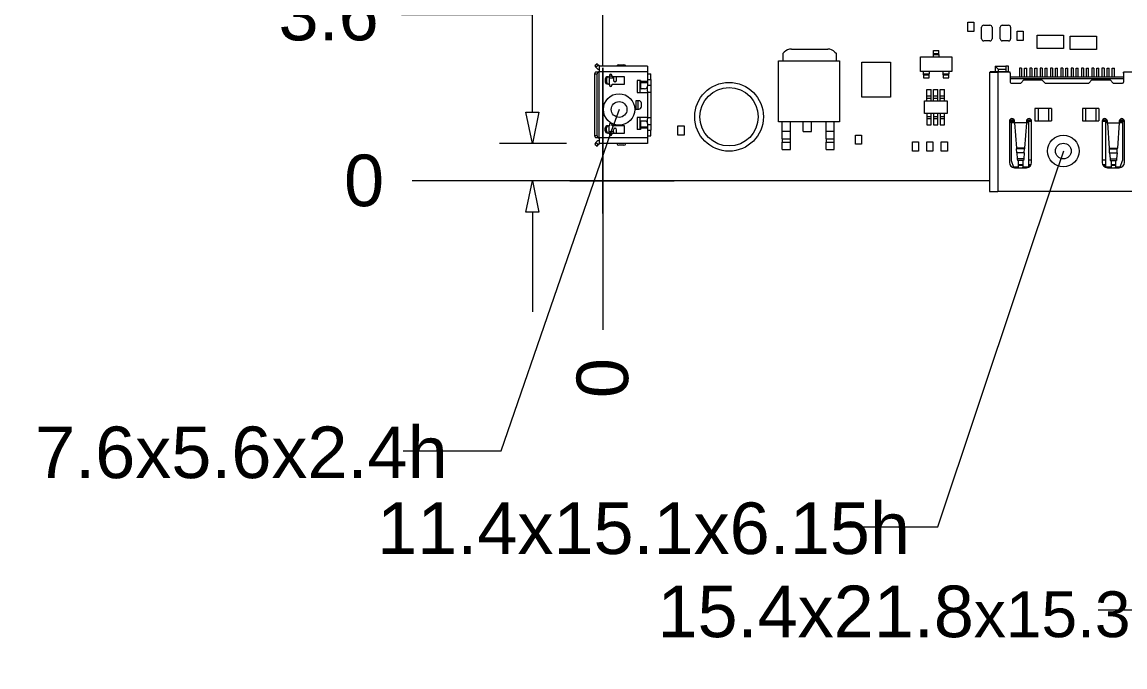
# Model space of a CAD drawing. Header units: millimetres. Extents: x 0 to 360, y 0 to 241.
# Drawn here: x 53.9 to 107.4, y 70 to 101.2 of the extents above; entities that cross this region are included whole.
import ezdxf

# ---------------------------------------------------------------- set-up
doc = ezdxf.new("R2010")
doc.units = ezdxf.units.MM
for name, color, linetype, lineweight in [('CONTINUOUS', 7, 'Continuous', 0), ('DIMENSIONS', 7, 'Continuous', 0), ('TANGENT EDGES', 7, 'Continuous', 0), ('VISIBLE', 7, 'Continuous', 0)]:
    doc.layers.add(name, color=color, linetype=linetype, lineweight=lineweight)
doc.dimstyles.new('ISO-25', dxfattribs={"dimtxt": 2.5, "dimasz": 2.5, "dimexe": 1.25, "dimexo": 0.625, "dimtad": 1, "dimtxsty": 'Standard', "dimcen": 2.5, "dimadec": 0, "dimazin": 0, "dimtfac": 1, "dimtmove": 0, "dimatfit": 3, "dimfxl": 1, "dimarcsym": 0})

# ---------------------------------------------------------------- blocks, each defined once
blk = doc.blocks.new('D1')
at = {"layer": 'DIMENSIONS'}
for p, q in [((79.179, 93.544), (72.829, 93.544)), ((85.529, 93.544), (79.179, 93.544)), ((80.47, 93.544), (85.529, 93.544))]:
    blk.add_line(p, q, dxfattribs=at)
at = {"layer": 'DIMENSIONS', "insert": (70.007, 93.544), "char_height": 2.49955, "attachment_point": 5}
for s in ['{\\fArial|b0|i0|c0|p0; 0}{\\fMicrosoft Sans Serif|b0|i0|c0|p0;\\H0.9444444x;}', '{\\fArial|b0|i0|c0|p0;}', '{\\fArial|b0|i0|c0|p0;}']:
    blk.add_mtext(s, dxfattribs=at)
blk = doc.blocks.new('D2')
at = {"layer": 'DIMENSIONS'}
for p, q in [((73.697, 121.544), (67.347, 121.544)), ((80.047, 121.544), (73.697, 121.544)), ((80.47, 121.544), (80.047, 121.544))]:
    blk.add_line(p, q, dxfattribs=at)
at = {"layer": 'DIMENSIONS', "insert": (62.937, 121.544), "char_height": 2.49955, "attachment_point": 5}
for s in ['{\\fArial|b0|i0|c0|p0;56.0}{\\fMicrosoft Sans Serif|b0|i0|c0|p0;\\H0.9444444x;}', '{\\fArial|b0|i0|c0|p0;}', '{\\fArial|b0|i0|c0|p0;}']:
    blk.add_mtext(s, dxfattribs=at)
blk = doc.blocks.new('D3')
at = {"layer": 'DIMENSIONS'}
for p, q in [((82.058, 91.957), (82.058, 99.019)), ((82.058, 99.019), (82.058, 92.669)), ((82.058, 92.669), (82.058, 86.319))]:
    blk.add_line(p, q, dxfattribs=at)
at = {"layer": 'DIMENSIONS', "insert": (82.058, 83.497), "char_height": 2.49955, "attachment_point": 5, "rotation": 90}
for s in ['{\\fArial|b0|i0|c0|p0; 0}{\\fMicrosoft Sans Serif|b0|i0|c0|p0;\\H0.9444444x;}', '{\\fArial|b0|i0|c0|p0;}', '{\\fArial|b0|i0|c0|p0;}']:
    blk.add_mtext(s, dxfattribs=at)
blk = doc.blocks.new('D4')
at = {"layer": 'DIMENSIONS'}
for p, q in [((108.665, 131.713), (115.015, 131.713)), ((108.665, 123.068), (108.665, 131.713)), ((108.52, 121.544), (110.253, 121.544)), ((107.445, 120.494), (110.253, 120.494)), ((108.665, 118.97), (108.665, 114.144))]:
    blk.add_line(p, q, dxfattribs=at)
for points in [[(108.665, 121.544), (108.348, 123.068), (108.983, 123.068), (108.665, 121.544)], [(108.665, 120.494), (108.983, 118.97), (108.348, 118.97), (108.665, 120.494)]]:
    blk.add_lwpolyline(points, dxfattribs=at)
at = {"layer": 'DIMENSIONS', "insert": (118.543, 131.713), "char_height": 2.49955, "attachment_point": 5}
for s in ['{\\fArial|b0|i0|c0|p0;2.1}{\\fMicrosoft Sans Serif|b0|i0|c0|p0;\\H0.9444444x;}', '{\\fArial|b0|i0|c0|p0;}', '{\\fArial|b0|i0|c0|p0;}']:
    blk.add_mtext(s, dxfattribs=at)
blk = doc.blocks.new('D5')
at = {"layer": 'DIMENSIONS'}
for p, q in [((78.65, 101.58), (72.3, 101.58)), ((78.65, 96.868), (78.65, 101.58)), ((80.295, 95.344), (77.063, 95.344)), ((80.47, 93.544), (77.063, 93.544)), ((78.65, 92.02), (78.65, 87.194))]:
    blk.add_line(p, q, dxfattribs=at)
for points in [[(78.65, 95.344), (78.333, 96.868), (78.968, 96.868), (78.65, 95.344)], [(78.65, 93.544), (78.968, 92.02), (78.333, 92.02), (78.65, 93.544)]]:
    blk.add_lwpolyline(points, dxfattribs=at)
at = {"layer": 'DIMENSIONS', "insert": (68.772, 101.58), "char_height": 2.49955, "attachment_point": 5}
for s in ['{\\fArial|b0|i0|c0|p0;3.6}{\\fMicrosoft Sans Serif|b0|i0|c0|p0;\\H0.9444444x;}', '{\\fArial|b0|i0|c0|p0;}', '{\\fArial|b0|i0|c0|p0;}']:
    blk.add_mtext(s, dxfattribs=at)
blk = doc.blocks.new('D6')
at = {"layer": 'DIMENSIONS'}
for p, q in [((79.486, 123.068), (79.486, 127.894)), ((80.47, 121.544), (77.899, 121.544)), ((81.095, 120.794), (77.899, 120.794)), ((79.486, 119.27), (79.486, 116.612)), ((79.486, 116.612), (73.136, 116.612))]:
    blk.add_line(p, q, dxfattribs=at)
for points in [[(79.486, 121.544), (79.169, 123.068), (79.804, 123.068), (79.486, 121.544)], [(79.486, 120.794), (79.804, 119.27), (79.169, 119.27), (79.486, 120.794)]]:
    blk.add_lwpolyline(points, dxfattribs=at)
at = {"layer": 'DIMENSIONS', "insert": (69.609, 116.612), "char_height": 2.49955, "attachment_point": 5}
for s in ['{\\fArial|b0|i0|c0|p0;1.5}{\\fMicrosoft Sans Serif|b0|i0|c0|p0;\\H0.9444444x;}', '{\\fArial|b0|i0|c0|p0;}', '{\\fArial|b0|i0|c0|p0;}']:
    blk.add_mtext(s, dxfattribs=at)
blk = doc.blocks.new('D7')
at = {"layer": 'DIMENSIONS'}
for p, q in [((124.558, 91.957), (124.558, 95.561)), ((124.558, 95.561), (124.558, 89.211)), ((124.558, 89.211), (124.558, 82.861))]:
    blk.add_line(p, q, dxfattribs=at)
at = {"layer": 'DIMENSIONS', "insert": (124.558, 78.451), "char_height": 2.49955, "attachment_point": 5, "rotation": 90}
for s in ['{\\fArial|b0|i0|c0|p0;85.0}{\\fMicrosoft Sans Serif|b0|i0|c0|p0;\\H0.9444444x;}', '{\\fArial|b0|i0|c0|p0;}', '{\\fArial|b0|i0|c0|p0;}']:
    blk.add_mtext(s, dxfattribs=at)
blk = doc.blocks.new('D8')
at = {"layer": 'DIMENSIONS'}
for p, q in [((125.037, 93.084), (125.037, 86.614)), ((124.558, 91.957), (124.558, 86.614)), ((123.034, 88.202), (118.208, 88.202)), ((126.561, 88.202), (129.744, 88.202)), ((129.744, 88.202), (129.744, 88.202))]:
    blk.add_line(p, q, dxfattribs=at)
for points in [[(124.558, 88.202), (123.034, 87.884), (123.034, 88.519), (124.558, 88.202)], [(125.037, 88.202), (126.561, 88.519), (126.561, 87.884), (125.037, 88.202)]]:
    blk.add_lwpolyline(points, dxfattribs=at)
at = {"layer": 'DIMENSIONS', "insert": (133.272, 88.202), "char_height": 2.49955, "attachment_point": 5}
for s in ['{\\fArial|b0|i0|c0|p0;1.0}{\\fMicrosoft Sans Serif|b0|i0|c0|p0;\\H0.9444444x;}', '{\\fArial|b0|i0|c0|p0;}', '{\\fArial|b0|i0|c0|p0;}']:
    blk.add_mtext(s, dxfattribs=at)
blk = doc.blocks.new('D9')
at = {"layer": 'DIMENSIONS'}
for p, q in [((124.558, 103.688), (124.558, 105.108)), ((128.258, 105.307), (128.258, 101.933)), ((126.082, 103.521), (126.734, 103.521)), ((128.258, 103.521), (131.019, 103.521)), ((131.019, 103.521), (131.019, 103.521))]:
    blk.add_line(p, q, dxfattribs=at)
for points in [[(124.558, 103.521), (126.082, 103.838), (126.082, 103.203), (124.558, 103.521)], [(128.258, 103.521), (126.734, 103.203), (126.734, 103.838), (128.258, 103.521)]]:
    blk.add_lwpolyline(points, dxfattribs=at)
at = {"layer": 'DIMENSIONS', "insert": (134.547, 103.521), "char_height": 2.49955, "attachment_point": 5}
for s in ['{\\fArial|b0|i0|c0|p0;7.4}{\\fMicrosoft Sans Serif|b0|i0|c0|p0;\\H0.9444444x;}', '{\\fArial|b0|i0|c0|p0;}', '{\\fArial|b0|i0|c0|p0;}']:
    blk.add_mtext(s, dxfattribs=at)
blk = doc.blocks.new('D10')
at = {"layer": 'DIMENSIONS'}
for p, q in [((126.145, 121.544), (137.017, 121.544)), ((135.429, 120.02), (135.429, 120.019)), ((135.429, 113.668), (135.429, 113.669)), ((129.67, 112.144), (137.017, 112.144))]:
    blk.add_line(p, q, dxfattribs=at)
for points in [[(135.429, 121.544), (135.747, 120.02), (135.112, 120.02), (135.429, 121.544)], [(135.429, 112.144), (135.112, 113.668), (135.747, 113.668), (135.429, 112.144)]]:
    blk.add_lwpolyline(points, dxfattribs=at)
at = {"layer": 'DIMENSIONS', "insert": (135.429, 116.844), "char_height": 2.49955, "attachment_point": 5}
for s in ['{\\fArial|b0|i0|c0|p0;18.8}{\\fMicrosoft Sans Serif|b0|i0|c0|p0;\\H0.9444444x;}', '{\\fArial|b0|i0|c0|p0;}', '{\\fArial|b0|i0|c0|p0;}']:
    blk.add_mtext(s, dxfattribs=at)
blk = doc.blocks.new('D11')
at = {"layer": 'DIMENSIONS'}
for p, q in [((117.558, 122.182), (117.558, 127.061)), ((124.558, 123.132), (124.558, 127.061)), ((119.082, 125.474), (123.034, 125.474)), ((124.558, 125.474), (130.137, 125.474)), ((130.137, 125.474), (130.137, 125.474))]:
    blk.add_line(p, q, dxfattribs=at)
for points in [[(117.558, 125.474), (119.082, 125.791), (119.082, 125.156), (117.558, 125.474)], [(124.558, 125.474), (123.034, 125.156), (123.034, 125.791), (124.558, 125.474)]]:
    blk.add_lwpolyline(points, dxfattribs=at)
at = {"layer": 'DIMENSIONS', "insert": (134.547, 125.474), "char_height": 2.49955, "attachment_point": 5}
for s in ['{\\fArial|b0|i0|c0|p0;14.0}{\\fMicrosoft Sans Serif|b0|i0|c0|p0;\\H0.9444444x;}', '{\\fArial|b0|i0|c0|p0;}', '{\\fArial|b0|i0|c0|p0;}']:
    blk.add_mtext(s, dxfattribs=at)
blk = doc.blocks.new('D12')
at = {"layer": 'DIMENSIONS'}
for p, q in [((82.058, 123.132), (82.058, 126.348)), ((82.558, 122.257), (82.558, 126.348)), ((74.248, 124.761), (74.248, 124.761)), ((80.534, 124.761), (74.248, 124.761)), ((84.082, 124.761), (88.908, 124.761))]:
    blk.add_line(p, q, dxfattribs=at)
for points in [[(82.058, 124.761), (80.534, 124.443), (80.534, 125.078), (82.058, 124.761)], [(82.558, 124.761), (84.082, 125.078), (84.082, 124.443), (82.558, 124.761)]]:
    blk.add_lwpolyline(points, dxfattribs=at)
at = {"layer": 'DIMENSIONS', "insert": (70.72, 124.761), "char_height": 2.49955, "attachment_point": 5}
for s in ['{\\fArial|b0|i0|c0|p0;1.0}{\\fMicrosoft Sans Serif|b0|i0|c0|p0;\\H0.9444444x;}', '{\\fArial|b0|i0|c0|p0;}', '{\\fArial|b0|i0|c0|p0;}']:
    blk.add_mtext(s, dxfattribs=at)
blk = doc.blocks.new('D13')
at = {"layer": 'DIMENSIONS'}
for p, q in [((82.058, 123.132), (82.058, 132.09)), ((102.358, 122.082), (102.358, 132.09)), ((83.582, 130.502), (87.798, 130.502)), ((100.834, 130.502), (96.617, 130.502))]:
    blk.add_line(p, q, dxfattribs=at)
for points in [[(82.058, 130.502), (83.582, 130.82), (83.582, 130.185), (82.058, 130.502)], [(102.358, 130.502), (100.834, 130.185), (100.834, 130.82), (102.358, 130.502)]]:
    blk.add_lwpolyline(points, dxfattribs=at)
at = {"layer": 'DIMENSIONS', "insert": (92.208, 130.502), "char_height": 2.49955, "attachment_point": 5}
for s in ['{\\fArial|b0|i0|c0|p0;40.6}{\\fMicrosoft Sans Serif|b0|i0|c0|p0;\\H0.9444444x;}', '{\\fArial|b0|i0|c0|p0;}', '{\\fArial|b0|i0|c0|p0;}']:
    blk.add_mtext(s, dxfattribs=at)
blk = doc.blocks.new('D14')
at = {"layer": 'DIMENSIONS'}
for p, q in [((167.583, 125.244), (157.517, 125.244)), ((159.105, 123.72), (159.105, 112.311)), ((159.105, 94.552), (159.105, 105.961)), ((170.543, 93.028), (157.517, 93.028))]:
    blk.add_line(p, q, dxfattribs=at)
for points in [[(159.105, 125.244), (159.422, 123.72), (158.787, 123.72), (159.105, 125.244)], [(159.105, 93.028), (158.787, 94.552), (159.422, 94.552), (159.105, 93.028)]]:
    blk.add_lwpolyline(points, dxfattribs=at)
at = {"layer": 'DIMENSIONS', "insert": (159.105, 109.136), "char_height": 2.49955, "attachment_point": 5}
for s in ['{\\fArial|b0|i0|c0|p0;64.4}{\\fMicrosoft Sans Serif|b0|i0|c0|p0;\\H0.9444444x;}', '{\\fArial|b0|i0|c0|p0;}', '{\\fArial|b0|i0|c0|p0;}']:
    blk.add_mtext(s, dxfattribs=at)
blk = doc.blocks.new('D15')
at = {"layer": 'DIMENSIONS'}
for p, q in [((174.82, 91.957), (174.82, 83.317)), ((175.62, 91.957), (175.62, 83.317)), ((170.262, 84.905), (170.262, 84.905)), ((173.296, 84.905), (170.262, 84.905)), ((177.144, 84.905), (181.97, 84.905))]:
    blk.add_line(p, q, dxfattribs=at)
for points in [[(174.82, 84.905), (173.296, 84.587), (173.296, 85.222), (174.82, 84.905)], [(175.62, 84.905), (177.144, 85.222), (177.144, 84.587), (175.62, 84.905)]]:
    blk.add_lwpolyline(points, dxfattribs=at)
at = {"layer": 'DIMENSIONS', "insert": (166.735, 84.905), "char_height": 2.49955, "attachment_point": 5}
for s in ['{\\fArial|b0|i0|c0|p0;1.6}{\\fMicrosoft Sans Serif|b0|i0|c0|p0;\\H0.9444444x;}', '{\\fArial|b0|i0|c0|p0;}', '{\\fArial|b0|i0|c0|p0;}']:
    blk.add_mtext(s, dxfattribs=at)
blk = doc.blocks.new('D16')
at = {"layer": 'DIMENSIONS'}
for p, q in [((167, 112.432), (167, 135.335)), ((174.82, 123.132), (174.82, 135.335)), ((165.055, 133.748), (165.055, 133.748)), ((167, 133.748), (165.055, 133.748)), ((173.296, 133.748), (168.524, 133.748))]:
    blk.add_line(p, q, dxfattribs=at)
for points in [[(167, 133.748), (168.524, 134.065), (168.524, 133.43), (167, 133.748)], [(174.82, 133.748), (173.296, 133.43), (173.296, 134.065), (174.82, 133.748)]]:
    blk.add_lwpolyline(points, dxfattribs=at)
at = {"layer": 'DIMENSIONS', "insert": (160.645, 133.748), "char_height": 2.49955, "attachment_point": 5}
for s in ['{\\fArial|b0|i0|c0|p0;15.6}{\\fMicrosoft Sans Serif|b0|i0|c0|p0;\\H0.9444444x;}', '{\\fArial|b0|i0|c0|p0;}', '{\\fArial|b0|i0|c0|p0;}']:
    blk.add_mtext(s, dxfattribs=at)
blk = doc.blocks.new('D17')
at = {"layer": 'DIMENSIONS'}
for p, q in [((174.82, 123.132), (174.82, 135.335)), ((177.045, 113.732), (177.045, 135.335)), ((173.296, 133.748), (168.47, 133.748)), ((178.569, 133.748), (181.208, 133.748)), ((181.208, 133.748), (181.208, 133.748))]:
    blk.add_line(p, q, dxfattribs=at)
for points in [[(174.82, 133.748), (173.296, 133.43), (173.296, 134.065), (174.82, 133.748)], [(177.045, 133.748), (178.569, 134.065), (178.569, 133.43), (177.045, 133.748)]]:
    blk.add_lwpolyline(points, dxfattribs=at)
at = {"layer": 'DIMENSIONS', "insert": (184.736, 133.748), "char_height": 2.49955, "attachment_point": 5}
for s in ['{\\fArial|b0|i0|c0|p0;4.5}{\\fMicrosoft Sans Serif|b0|i0|c0|p0;\\H0.9444444x;}', '{\\fArial|b0|i0|c0|p0;}', '{\\fArial|b0|i0|c0|p0;}']:
    blk.add_mtext(s, dxfattribs=at)

msp = doc.modelspace()

# ---------------------------------------------------------------- linework, layer by layer
at = {"layer": 'CONTINUOUS'}
for p, q in [((82.852, 96.998), (82.603, 96.278)), ((77.14, 80.462), (82.603, 96.278)), ((104.385, 94.984), (104.143, 94.262)), ((98.307, 76.782), (104.143, 94.262)), ((72.378, 80.462), (77.14, 80.462)), ((93.544, 76.782), (98.307, 76.782)), ((106.069, 72.754), (110.832, 72.754))]:
    msp.add_line(p, q, dxfattribs=at)
for centre, radius in [((82.852, 96.998), 0.762), ((82.852, 96.998), 0.381), ((104.385, 94.984), 0.762), ((104.385, 94.984), 0.381)]:
    msp.add_circle(centre, radius, dxfattribs=at)
at = {"layer": 'TANGENT EDGES'}
for p, q in [((98.084, 99.705), (98.355, 99.705)), ((81.847, 99.137), (81.732, 99.042)), ((81.668, 98.719), (81.785, 98.719)), ((84.233, 98.819), (81.883, 98.819)), ((82.181, 98.482), (82.248, 98.482)), ((82.578, 98.517), (82.378, 98.517)), ((82.508, 98.606), (82.383, 98.606)), ((84.233, 98.444), (84.383, 98.444)), ((97.609, 98.682), (97.88, 98.682)), ((98.559, 98.682), (98.83, 98.682)), ((101.208, 98.803), (101.208, 93.028)), ((82.248, 98.332), (82.181, 98.332)), ((84.233, 98.348), (83.883, 98.348)), ((84.233, 98.29), (83.883, 98.29)), ((83.658, 97.424), (83.658, 97.014)), ((84.233, 97.824), (84.233, 96.614)), ((81.785, 95.719), (81.668, 95.719)), ((82.181, 96.107), (82.248, 96.107)), ((82.248, 95.957), (82.181, 95.957)), ((82.578, 95.921), (82.378, 95.921)), ((82.508, 95.833), (82.383, 95.833)), ((84.233, 96.148), (83.883, 96.148)), ((84.233, 96.091), (83.883, 96.091)), ((84.233, 95.994), (84.383, 95.994)), ((81.732, 95.397), (81.847, 95.301)), ((84.233, 95.619), (81.883, 95.619)), ((90.759, 95.568), (91.159, 95.568)), ((90.759, 95.409), (91.159, 95.409)), ((92.884, 95.568), (93.284, 95.568)), ((92.884, 95.409), (93.284, 95.409)), ((102.503, 95.126), (102.112, 95.126)), ((102.5, 95.087), (102.115, 95.087)), ((102.486, 94.902), (102.129, 94.902)), ((106.612, 95.126), (107.003, 95.126)), ((106.615, 95.087), (107, 95.087)), ((106.629, 94.902), (106.986, 94.902)), ((102.195, 94.203), (101.972, 94.203)), ((102.195, 94.331), (102.42, 94.331)), ((102.695, 94.203), (102.42, 94.203)), ((102.695, 94.331), (102.826, 94.331)), ((106.29, 94.331), (106.42, 94.331)), ((106.695, 94.203), (106.42, 94.203)), ((106.695, 94.331), (106.92, 94.331)), ((107.144, 94.203), (106.92, 94.203))]:
    msp.add_line(p, q, dxfattribs=at)
at = {"layer": 'VISIBLE'}
for p, q in [((82.058, 99.094), (82.058, 121.544)), ((99.753, 100.773), (99.753, 101.223)), ((99.753, 101.223), (100.053, 101.223)), ((100.053, 101.223), (100.053, 100.773)), ((100.525, 101.078), (100.828, 101.078)), ((101.424, 101.078), (101.731, 101.078)), ((100.053, 100.773), (99.753, 100.773)), ((100.425, 100.422), (100.425, 100.978)), ((100.928, 100.978), (100.928, 100.422)), ((101.324, 100.422), (101.324, 100.978)), ((101.831, 100.978), (101.831, 100.422)), ((102.142, 100.336), (102.142, 100.795)), ((102.142, 100.795), (102.443, 100.795)), ((102.443, 100.795), (102.443, 100.336)), ((103.109, 99.95), (103.109, 100.594)), ((103.109, 100.594), (104.386, 100.594)), ((104.386, 100.594), (104.386, 99.95)), ((104.709, 99.902), (104.709, 100.546)), ((104.709, 100.546), (105.985, 100.546)), ((105.985, 100.546), (105.985, 99.902)), ((100.828, 100.322), (100.525, 100.322)), ((101.731, 100.322), (101.424, 100.322)), ((102.443, 100.336), (102.142, 100.336)), ((90.797, 99.723), (90.85, 99.776)), ((90.797, 99.351), (90.797, 99.723)), ((91.204, 99.923), (92.963, 99.923)), ((93.316, 99.776), (93.37, 99.723)), ((93.37, 99.723), (93.37, 99.351)), ((97.457, 99.543), (98.982, 99.543)), ((97.457, 98.844), (97.457, 99.543)), ((98.084, 99.705), (98.084, 99.854)), ((98.084, 99.854), (98.355, 99.854)), ((98.084, 99.654), (98.084, 99.705)), ((98.084, 99.543), (98.084, 99.654)), ((98.084, 99.654), (98.355, 99.654)), ((98.355, 99.705), (98.355, 99.854)), ((98.355, 99.654), (98.355, 99.705)), ((98.355, 99.654), (98.355, 99.543)), ((98.982, 99.543), (98.982, 98.844)), ((104.386, 99.95), (103.109, 99.95)), ((105.985, 99.902), (104.709, 99.902)), ((81.783, 99.214), (81.668, 99.118)), ((81.668, 99.118), (81.732, 99.042)), ((81.769, 98.997), (81.732, 99.042)), ((81.847, 99.137), (81.783, 99.214)), ((81.847, 99.137), (81.883, 99.094)), ((81.883, 98.944), (81.88, 98.944)), ((84.233, 99.094), (81.883, 99.094)), ((81.883, 99.094), (81.883, 98.819)), ((82.833, 99.169), (83.083, 99.169)), ((84.233, 99.094), (84.233, 98.819)), ((90.579, 96.401), (90.579, 99.351)), ((90.579, 99.351), (93.529, 99.351)), ((93.529, 99.351), (93.529, 96.401)), ((94.612, 97.593), (94.612, 99.293)), ((94.612, 99.293), (96.012, 99.293)), ((96.012, 99.293), (96.012, 97.593)), ((101.083, 99.103), (101.603, 99.103)), ((101.083, 99.103), (101.233, 98.953)), ((101.083, 99.103), (101.083, 98.828)), ((101.233, 98.953), (101.603, 98.953)), ((101.233, 98.953), (101.233, 98.828)), ((101.733, 99.103), (101.603, 99.103)), ((101.603, 99.103), (101.603, 98.953)), ((101.603, 98.953), (101.603, 98.828)), ((101.733, 98.828), (101.733, 99.103)), ((102.358, 99.004), (102.258, 99.004)), ((102.258, 99.004), (102.258, 98.578)), ((102.358, 99.004), (102.358, 98.578)), ((102.508, 98.578), (102.508, 99.003)), ((102.508, 99.003), (102.608, 99.003)), ((102.608, 98.578), (102.608, 99.003)), ((102.858, 99.004), (102.758, 99.004)), ((102.758, 99.004), (102.758, 98.578)), ((102.858, 99.004), (102.858, 98.578)), ((103.008, 98.578), (103.008, 99.003)), ((103.008, 99.003), (103.108, 99.003)), ((103.108, 98.578), (103.108, 99.003)), ((103.358, 99.004), (103.258, 99.004)), ((103.258, 99.004), (103.258, 98.578)), ((103.358, 99.004), (103.358, 98.578)), ((103.508, 98.578), (103.508, 99.003)), ((103.508, 99.003), (103.608, 99.003)), ((103.608, 98.578), (103.608, 99.003)), ((103.758, 99.004), (103.758, 98.578)), ((103.858, 99.004), (103.758, 99.004)), ((103.858, 99.004), (103.858, 98.578)), ((104.008, 99.003), (104.108, 99.003)), ((104.008, 98.578), (104.008, 99.003)), ((104.108, 98.578), (104.108, 99.003)), ((104.258, 99.004), (104.258, 98.578)), ((104.358, 99.004), (104.258, 99.004)), ((104.358, 99.004), (104.358, 98.578)), ((104.508, 98.578), (104.508, 99.003)), ((104.508, 99.003), (104.608, 99.003)), ((104.608, 98.578), (104.608, 99.003)), ((104.758, 99.004), (104.758, 98.578)), ((104.858, 99.004), (104.758, 99.004)), ((104.858, 99.004), (104.858, 98.578)), ((105.008, 99.003), (105.108, 99.003)), ((105.008, 98.578), (105.008, 99.003)), ((105.108, 98.578), (105.108, 99.003)), ((105.258, 99.004), (105.258, 98.578)), ((105.358, 99.004), (105.258, 99.004)), ((105.358, 99.004), (105.358, 98.578)), ((105.508, 99.003), (105.608, 99.003)), ((105.508, 98.578), (105.508, 99.003)), ((105.608, 98.578), (105.608, 99.003)), ((105.858, 99.004), (105.758, 99.004)), ((105.758, 99.004), (105.758, 98.578)), ((105.858, 99.004), (105.858, 98.578)), ((106.008, 98.578), (106.008, 99.003)), ((106.008, 99.003), (106.108, 99.003)), ((106.108, 98.578), (106.108, 99.003)), ((106.358, 99.004), (106.258, 99.004)), ((106.258, 99.004), (106.258, 98.578)), ((106.358, 99.004), (106.358, 98.578)), ((106.508, 98.578), (106.508, 99.003)), ((106.508, 99.003), (106.608, 99.003)), ((106.608, 98.578), (106.608, 99.003)), ((106.758, 99.004), (106.858, 99.004)), ((106.758, 98.578), (106.758, 99.004)), ((106.858, 98.578), (106.858, 99.004)), ((81.668, 95.719), (81.668, 98.719)), ((81.73, 98.819), (81.847, 98.819)), ((81.785, 95.719), (81.785, 98.719)), ((81.847, 98.819), (81.883, 98.819)), ((81.883, 95.619), (81.883, 98.819)), ((82.181, 98.482), (82.181, 98.332)), ((82.248, 98.482), (82.248, 98.332)), ((82.297, 98.582), (82.334, 98.582)), ((82.334, 98.582), (82.378, 98.582)), ((82.383, 98.582), (82.378, 98.582)), ((82.378, 98.582), (82.378, 98.232)), ((82.383, 98.644), (82.383, 98.582)), ((82.508, 98.582), (82.508, 98.644)), ((83.118, 98.582), (82.508, 98.582)), ((82.578, 98.582), (82.578, 98.517)), ((82.578, 98.517), (82.578, 98.419)), ((82.733, 98.419), (82.733, 98.582)), ((83.118, 98.232), (83.118, 98.582)), ((83.733, 98.404), (83.733, 97.824)), ((83.883, 98.404), (83.733, 98.404)), ((83.873, 97.824), (83.873, 98.404)), ((83.883, 98.404), (83.883, 98.348)), ((84.233, 98.819), (84.233, 98.348)), ((84.233, 98.719), (84.383, 98.719)), ((84.383, 98.444), (84.383, 98.719)), ((84.383, 98.444), (84.383, 98.171)), ((98.982, 98.844), (97.457, 98.844)), ((97.609, 98.732), (97.609, 98.844)), ((97.609, 98.732), (97.88, 98.732)), ((97.609, 98.682), (97.609, 98.732)), ((97.609, 98.682), (97.609, 98.533)), ((97.609, 98.533), (97.88, 98.533)), ((97.88, 98.844), (97.88, 98.732)), ((97.88, 98.682), (97.88, 98.732)), ((97.88, 98.533), (97.88, 98.682)), ((98.559, 98.732), (98.559, 98.844)), ((98.559, 98.682), (98.559, 98.732)), ((98.559, 98.732), (98.83, 98.732)), ((98.559, 98.682), (98.559, 98.533)), ((98.559, 98.533), (98.83, 98.533)), ((98.83, 98.844), (98.83, 98.732)), ((98.83, 98.682), (98.83, 98.732)), ((98.83, 98.533), (98.83, 98.682)), ((100.808, 98.803), (101.208, 98.803)), ((100.808, 98.803), (100.808, 93.028)), ((100.833, 98.828), (100.833, 98.803)), ((101.083, 98.828), (100.833, 98.828)), ((101.733, 98.828), (101.083, 98.828)), ((101.083, 98.828), (101.083, 98.803)), ((101.758, 98.803), (101.208, 98.803)), ((101.733, 98.828), (101.733, 98.803)), ((101.808, 98.803), (101.758, 98.803)), ((101.808, 98.753), (101.808, 98.803)), ((101.808, 98.753), (101.808, 98.328)), ((101.808, 98.578), (107.308, 98.578)), ((101.808, 98.498), (107.308, 98.498)), ((102.318, 98.278), (102.468, 98.428)), ((102.468, 98.428), (103.348, 98.428)), ((103.348, 98.428), (103.498, 98.278)), ((105.618, 98.278), (105.768, 98.428)), ((105.768, 98.428), (106.648, 98.428)), ((106.648, 98.428), (106.798, 98.278)), ((107.308, 98.753), (107.308, 98.803)), ((107.358, 98.803), (107.308, 98.803)), ((107.308, 98.753), (107.308, 98.328)), ((107.908, 98.803), (107.358, 98.803)), ((82.334, 98.232), (82.297, 98.232)), ((82.334, 98.232), (82.378, 98.232)), ((82.378, 98.232), (82.383, 98.232)), ((82.383, 98.232), (82.383, 98.169)), ((82.508, 98.169), (82.508, 98.232)), ((82.508, 98.232), (83.118, 98.232)), ((82.658, 98.344), (82.653, 98.344)), ((83.883, 98.348), (83.883, 98.29)), ((83.883, 98.29), (83.883, 98.043)), ((84.083, 98.002), (83.933, 98.002)), ((84.233, 98.348), (84.233, 98.29)), ((84.233, 98.29), (84.233, 98.125)), ((84.233, 98.171), (84.383, 98.171)), ((84.233, 97.889), (84.233, 98.125)), ((84.233, 97.889), (84.233, 97.824)), ((84.383, 98.171), (84.383, 97.824)), ((97.772, 97.96), (97.972, 97.96)), ((97.772, 97.655), (97.772, 97.96)), ((97.972, 97.655), (97.972, 97.96)), ((98.097, 97.655), (98.097, 97.96)), ((98.097, 97.96), (98.297, 97.96)), ((98.297, 97.655), (98.297, 97.96)), ((98.422, 97.96), (98.622, 97.96)), ((98.422, 97.655), (98.422, 97.96)), ((98.622, 97.655), (98.622, 97.96)), ((101.858, 98.278), (102.318, 98.278)), ((103.498, 98.278), (105.618, 98.278)), ((106.798, 98.278), (107.258, 98.278)), ((83.808, 97.424), (83.658, 97.424)), ((83.733, 97.824), (84.233, 97.824)), ((83.758, 97.424), (83.758, 97.014)), ((83.933, 97.139), (83.933, 97.299)), ((84.383, 97.824), (84.233, 97.824)), ((84.383, 97.824), (84.383, 96.614)), ((96.012, 97.593), (94.612, 97.593)), ((97.647, 97.409), (98.747, 97.409)), ((97.647, 96.808), (97.647, 97.409)), ((97.772, 97.655), (97.972, 97.655)), ((97.772, 97.552), (97.772, 97.655)), ((97.772, 97.409), (97.772, 97.552)), ((97.772, 97.552), (97.972, 97.552)), ((97.972, 97.552), (97.972, 97.655)), ((97.972, 97.409), (97.972, 97.552)), ((98.097, 97.552), (98.097, 97.655)), ((98.097, 97.655), (98.297, 97.655)), ((98.097, 97.552), (98.297, 97.552)), ((98.097, 97.409), (98.097, 97.552)), ((98.297, 97.552), (98.297, 97.655)), ((98.297, 97.409), (98.297, 97.552)), ((98.422, 97.655), (98.622, 97.655)), ((98.422, 97.552), (98.422, 97.655)), ((98.422, 97.409), (98.422, 97.552)), ((98.422, 97.552), (98.622, 97.552)), ((98.622, 97.552), (98.622, 97.655)), ((98.622, 97.409), (98.622, 97.552)), ((98.747, 97.409), (98.747, 96.808)), ((83.658, 97.014), (83.808, 97.014)), ((98.747, 96.808), (97.647, 96.808)), ((97.772, 96.808), (97.772, 96.665)), ((97.972, 96.665), (97.972, 96.808)), ((98.097, 96.808), (98.097, 96.665)), ((98.297, 96.665), (98.297, 96.808)), ((98.422, 96.808), (98.422, 96.665)), ((98.622, 96.665), (98.622, 96.808)), ((103.008, 97.053), (103.008, 96.453)), ((103.808, 97.053), (103.008, 97.053)), ((103.158, 97.053), (103.158, 96.453)), ((103.658, 97.053), (103.658, 96.453)), ((103.808, 97.053), (103.808, 96.453)), ((106.108, 97.053), (105.308, 97.053)), ((105.308, 97.053), (105.308, 96.453)), ((105.458, 97.053), (105.458, 96.453)), ((105.958, 97.053), (105.958, 96.453)), ((106.108, 97.053), (106.108, 96.453)), ((82.383, 96.269), (82.383, 96.207)), ((82.508, 96.207), (82.508, 96.269)), ((83.733, 96.614), (83.733, 96.034)), ((84.233, 96.614), (83.733, 96.614)), ((83.873, 96.034), (83.873, 96.614)), ((83.883, 96.396), (83.883, 96.148)), ((84.083, 96.437), (83.933, 96.437)), ((84.233, 96.614), (84.233, 96.549)), ((84.233, 96.614), (84.383, 96.614)), ((84.233, 96.314), (84.233, 96.549)), ((84.233, 96.314), (84.233, 96.148)), ((84.233, 96.268), (84.383, 96.268)), ((84.383, 96.614), (84.383, 96.268)), ((84.383, 96.268), (84.383, 95.994)), ((93.529, 96.401), (90.579, 96.401)), ((90.759, 95.942), (90.759, 96.401)), ((91.159, 95.942), (91.159, 96.401)), ((91.779, 95.937), (91.779, 96.401)), ((92.179, 95.937), (92.179, 96.401)), ((92.884, 95.942), (92.884, 96.401)), ((93.284, 95.942), (93.284, 96.401)), ((97.772, 96.665), (97.972, 96.665)), ((97.772, 96.665), (97.772, 96.561)), ((97.772, 96.561), (97.972, 96.561)), ((97.772, 96.561), (97.772, 96.256)), ((97.772, 96.256), (97.972, 96.256)), ((97.972, 96.561), (97.972, 96.665)), ((97.972, 96.256), (97.972, 96.561)), ((98.097, 96.665), (98.297, 96.665)), ((98.097, 96.665), (98.097, 96.561)), ((98.097, 96.561), (98.097, 96.256)), ((98.097, 96.561), (98.297, 96.561)), ((98.097, 96.256), (98.297, 96.256)), ((98.297, 96.561), (98.297, 96.665)), ((98.297, 96.256), (98.297, 96.561)), ((98.422, 96.665), (98.422, 96.561)), ((98.422, 96.665), (98.622, 96.665)), ((98.422, 96.561), (98.622, 96.561)), ((98.422, 96.561), (98.422, 96.256)), ((98.422, 96.256), (98.622, 96.256)), ((98.622, 96.561), (98.622, 96.665)), ((98.622, 96.256), (98.622, 96.561)), ((101.77, 96.428), (101.77, 94.428)), ((101.77, 96.428), (102.02, 96.428)), ((101.795, 96.503), (101.995, 96.503)), ((101.858, 96.353), (101.858, 96.428)), ((101.858, 96.353), (101.858, 94.528)), ((102.02, 96.353), (101.858, 96.353)), ((102.02, 96.353), (102.02, 96.428)), ((102.02, 96.353), (102.02, 96.348)), ((102.595, 96.353), (102.02, 96.353)), ((102.02, 96.348), (102.112, 95.126)), ((102.595, 96.348), (102.503, 95.126)), ((102.595, 96.428), (102.595, 96.353)), ((102.595, 96.428), (102.829, 96.428)), ((102.595, 96.353), (102.595, 96.348)), ((102.695, 96.353), (102.595, 96.353)), ((102.62, 96.503), (102.82, 96.503)), ((102.695, 96.428), (102.695, 96.383)), ((102.695, 96.383), (102.695, 94.553)), ((102.829, 96.428), (102.843, 96.449)), ((102.845, 96.428), (102.829, 96.428)), ((102.845, 94.428), (102.845, 96.428)), ((103.008, 96.453), (103.808, 96.453)), ((105.308, 96.453), (106.108, 96.453)), ((106.27, 96.428), (106.27, 94.428)), ((106.287, 96.428), (106.27, 96.428)), ((106.272, 96.449), (106.287, 96.428)), ((106.287, 96.428), (106.52, 96.428)), ((106.295, 96.503), (106.495, 96.503)), ((106.42, 96.428), (106.42, 96.383)), ((106.42, 96.383), (106.42, 94.553)), ((106.52, 96.353), (106.42, 96.353)), ((106.52, 96.353), (106.52, 96.428)), ((106.52, 96.353), (107.095, 96.353)), ((106.52, 96.353), (106.52, 96.348)), ((106.52, 96.348), (106.612, 95.126)), ((107.095, 96.348), (107.003, 95.126)), ((107.095, 96.428), (107.345, 96.428)), ((107.095, 96.428), (107.095, 96.353)), ((107.258, 96.353), (107.095, 96.353)), ((107.095, 96.353), (107.095, 96.348)), ((107.12, 96.503), (107.32, 96.503)), ((107.258, 96.428), (107.258, 96.353)), ((107.258, 96.353), (107.258, 94.528)), ((107.345, 94.428), (107.345, 96.428)), ((82.181, 95.957), (82.181, 96.107)), ((82.248, 95.957), (82.248, 96.107)), ((82.297, 96.207), (82.334, 96.207)), ((82.334, 95.857), (82.297, 95.857)), ((82.334, 96.207), (82.378, 96.207)), ((82.334, 95.857), (82.378, 95.857)), ((82.383, 96.207), (82.378, 96.207)), ((82.378, 95.857), (82.378, 96.207)), ((82.378, 95.857), (82.383, 95.857)), ((82.383, 95.857), (82.383, 95.794)), ((83.118, 96.207), (82.508, 96.207)), ((82.508, 95.857), (83.118, 95.857)), ((82.508, 95.794), (82.508, 95.857)), ((82.578, 95.921), (82.578, 96.019)), ((82.578, 95.921), (82.578, 95.857)), ((82.653, 96.094), (82.658, 96.094)), ((82.733, 95.857), (82.733, 96.019)), ((83.118, 95.857), (83.118, 96.207)), ((83.883, 96.034), (83.733, 96.034)), ((83.883, 96.148), (83.883, 96.091)), ((83.883, 96.091), (83.883, 96.034)), ((84.233, 96.148), (84.233, 96.091)), ((84.233, 96.091), (84.233, 95.619)), ((84.233, 95.719), (84.383, 95.719)), ((84.383, 95.719), (84.383, 95.994)), ((85.7, 95.761), (85.7, 96.211)), ((85.7, 96.211), (86, 96.211)), ((86, 95.761), (85.7, 95.761)), ((86, 96.211), (86, 95.761)), ((90.759, 95.942), (91.159, 95.942)), ((90.759, 95.568), (90.759, 95.942)), ((91.159, 95.568), (91.159, 95.942)), ((91.779, 95.937), (92.179, 95.937)), ((92.884, 95.568), (92.884, 95.942)), ((92.884, 95.942), (93.284, 95.942)), ((93.284, 95.568), (93.284, 95.942)), ((94.305, 95.311), (94.305, 95.761)), ((94.305, 95.761), (94.605, 95.761)), ((94.605, 95.761), (94.605, 95.311)), ((81.732, 95.397), (81.668, 95.32)), ((81.668, 95.32), (81.783, 95.224)), ((81.847, 95.619), (81.73, 95.619)), ((81.732, 95.397), (81.769, 95.442)), ((81.783, 95.224), (81.847, 95.301)), ((81.847, 95.619), (81.883, 95.619)), ((81.883, 95.344), (81.847, 95.301)), ((81.88, 95.494), (81.883, 95.494)), ((81.883, 95.619), (81.883, 95.344)), ((84.233, 95.344), (81.883, 95.344)), ((82.058, 93.544), (82.058, 95.344)), ((83.083, 95.269), (82.833, 95.269)), ((84.233, 95.619), (84.233, 95.344)), ((90.759, 95.568), (90.759, 95.409)), ((90.759, 95.054), (90.759, 95.409)), ((91.159, 95.409), (91.159, 95.568)), ((91.159, 95.054), (91.159, 95.409)), ((92.884, 95.568), (92.884, 95.409)), ((92.884, 95.054), (92.884, 95.409)), ((93.284, 95.409), (93.284, 95.568)), ((93.284, 95.054), (93.284, 95.409)), ((94.605, 95.311), (94.305, 95.311)), ((97.066, 95.429), (97.366, 95.429)), ((97.066, 94.979), (97.066, 95.429)), ((97.366, 95.429), (97.366, 94.979)), ((97.766, 94.979), (97.766, 95.429)), ((97.766, 95.429), (98.066, 95.429)), ((98.066, 95.429), (98.066, 94.979)), ((98.466, 94.979), (98.466, 95.429)), ((98.466, 95.429), (98.766, 95.429)), ((98.766, 95.429), (98.766, 94.979)), ((90.759, 95.054), (91.159, 95.054)), ((92.884, 95.054), (93.284, 95.054)), ((97.366, 94.979), (97.066, 94.979)), ((98.066, 94.979), (97.766, 94.979)), ((98.766, 94.979), (98.466, 94.979)), ((102.112, 95.126), (102.115, 95.087)), ((102.129, 94.902), (102.115, 95.087)), ((102.129, 94.902), (102.152, 94.599)), ((102.486, 94.902), (102.463, 94.599)), ((102.486, 94.902), (102.5, 95.087)), ((102.503, 95.126), (102.5, 95.087)), ((106.612, 95.126), (106.615, 95.087)), ((106.629, 94.902), (106.615, 95.087)), ((106.629, 94.902), (106.652, 94.599)), ((106.986, 94.902), (106.963, 94.599)), ((106.986, 94.902), (107, 95.087)), ((107.003, 95.126), (107, 95.087)), ((101.858, 94.528), (101.972, 94.203)), ((101.979, 94.182), (101.972, 94.203)), ((102.02, 94.178), (102.595, 94.178)), ((102.463, 94.599), (102.152, 94.599)), ((102.152, 94.599), (102.158, 94.523)), ((102.458, 94.523), (102.158, 94.523)), ((102.195, 94.523), (102.195, 94.403)), ((102.195, 94.403), (102.195, 94.203)), ((102.195, 94.303), (102.42, 94.303)), ((102.195, 94.178), (102.195, 94.203)), ((102.42, 94.523), (102.42, 94.403)), ((102.42, 94.403), (102.42, 94.203)), ((102.42, 94.178), (102.42, 94.203)), ((102.463, 94.599), (102.458, 94.523)), ((102.695, 94.553), (102.845, 94.553)), ((102.695, 94.553), (102.695, 94.403)), ((102.695, 94.403), (102.695, 94.203)), ((102.695, 94.303), (102.812, 94.303)), ((102.695, 94.199), (102.695, 94.203)), ((106.27, 94.553), (106.42, 94.553)), ((106.304, 94.303), (106.42, 94.303)), ((106.42, 94.553), (106.42, 94.403)), ((106.42, 94.403), (106.42, 94.203)), ((106.42, 94.199), (106.42, 94.203)), ((106.52, 94.178), (107.095, 94.178)), ((106.652, 94.599), (106.658, 94.523)), ((106.652, 94.599), (106.963, 94.599)), ((106.658, 94.523), (106.958, 94.523)), ((106.695, 94.523), (106.695, 94.403)), ((106.695, 94.403), (106.695, 94.203)), ((106.695, 94.303), (106.92, 94.303)), ((106.695, 94.178), (106.695, 94.203)), ((106.92, 94.523), (106.92, 94.403)), ((106.92, 94.403), (106.92, 94.203)), ((106.92, 94.178), (106.92, 94.203)), ((106.963, 94.599), (106.958, 94.523)), ((107.144, 94.203), (107.136, 94.182)), ((107.144, 94.203), (107.258, 94.528)), ((100.808, 93.544), (82.058, 93.544)), ((100.808, 93.028), (101.208, 93.028)), ((107.908, 93.028), (101.208, 93.028))]:
    msp.add_line(p, q, dxfattribs=at)
for radius in [1.667, 1.415]:
    msp.add_circle((88.182, 96.644), radius, dxfattribs=at)
for centre, radius, start, end in [((100.525, 100.978), 0.1, 90, 180), ((100.828, 100.978), 0.1, 0, 90), ((101.424, 100.978), 0.1, 90, 180), ((101.731, 100.978), 0.1, 0, 90), ((100.525, 100.422), 0.1, 180, 270), ((100.828, 100.422), 0.1, 270, 0), ((101.424, 100.422), 0.1, 180, 270), ((101.731, 100.422), 0.1, 270, 0), ((91.204, 99.423), 0.5, 90, 135), ((92.963, 99.423), 0.5, 45, 90), ((81.88, 99.089), 0.145, 219.6808, 270), ((82.833, 99.069), 0.1, 90, 165.5225), ((83.083, 99.069), 0.1, 14.4775, 90), ((82.445, 98.644), 0.0625, 0, 180), ((82.653, 98.419), 0.075, 180, 270), ((82.658, 98.419), 0.075, 270, 0), ((101.758, 98.753), 0.05, 0, 90), ((107.358, 98.753), 0.05, 90, 180), ((82.445, 98.169), 0.0625, 180, 0), ((101.858, 98.328), 0.05, 180, 270), ((107.258, 98.328), 0.05, 270, 0), ((83.808, 97.299), 0.125, 0, 90), ((83.808, 97.139), 0.125, 270, 0), ((82.445, 96.269), 0.0625, 0, 180), ((101.895, 96.428), 0.125, 0, 180), ((102.72, 96.428), 0.125, 0, 180), ((106.395, 96.428), 0.125, 0, 180), ((107.22, 96.428), 0.125, 0, 180), ((82.445, 95.794), 0.0625, 180, 0), ((82.653, 96.019), 0.075, 90, 180), ((82.658, 96.019), 0.075, 0, 90), ((81.88, 95.349), 0.145, 90, 140.3192), ((82.833, 95.369), 0.1, 194.4775, 270), ((83.083, 95.369), 0.1, 270, 345.5225), ((102.02, 94.428), 0.25, 180, 270), ((102.595, 94.428), 0.25, 270, 0), ((106.52, 94.428), 0.25, 180, 270), ((107.095, 94.428), 0.25, 270, 0)]:
    msp.add_arc(centre, radius, start, end, dxfattribs=at)
for centre, major_axis, ratio, start_param, end_param in [((81.73, 98.719), (0, 0.1), 0.623744, 0, 1.570796), ((81.847, 98.719), (0, 0.1), 0.623744, 0, 1.570796), ((82.297, 98.482), (-0.115, 0), 0.866025, -1.570796, 0), ((82.334, 98.482), (0, 0.1), 0.866025, 0, 1.570796), ((82.297, 98.332), (-0.115, 0), 0.866025, 0, 1.570796), ((82.334, 98.332), (0, -0.1), 0.866025, -1.570796, 0), ((83.933, 98.043), (-0.05, 0), 0.819152, 0, 1.570796), ((84.083, 98.125), (0.15, 0), 0.819152, 4.712389, 6.283185), ((83.933, 96.396), (-0.05, 0), 0.819152, -1.570796, 0), ((84.083, 96.314), (0.15, 0), 0.819152, 0, 1.570796), ((81.73, 95.719), (0, -0.1), 0.623744, -1.570796, 0), ((81.847, 95.719), (0, -0.1), 0.623744, -1.570796, 0), ((82.297, 96.107), (-0.115, 0), 0.866025, -1.570796, 0), ((82.297, 95.957), (-0.115, 0), 0.866025, 0, 1.570796), ((82.334, 96.107), (0, 0.1), 0.866025, 0, 1.570796), ((82.334, 95.957), (0, -0.1), 0.866025, -1.570796, 0)]:
    msp.add_ellipse(centre, major_axis=major_axis, ratio=ratio, start_param=start_param, end_param=end_param, dxfattribs=at)

# ---------------------------------------------------------------- texts
at = {"layer": 'CONTINUOUS', "attachment_point": 1}
for s, insert, char_height in [('{\\fArial|b0|i0|c0|p0;\\C7;7.6x5.6x2.4h}{\\fArial|b0|i0|c0|p0;\\C7;}', (54.547, 81.635), 2.49955), ('{\\fArial|b0|i0|c0|p0;\\C7;11.4x15.1x6.15h}{\\fArial|b0|i0|c0|p0;\\C7;}', (71.128, 77.956), 2.49955), ('{\\fArial|b0|i0|c0|p0;\\C7;15.4x21.8}{\\fArial|b0|i0|c0|p0;\\C7;\\H0.8888889x;x15.3h}{\\fArial|b0|i0|c0|p0;\\C7;}', (84.711, 73.928), 2.499554)]:
    msp.add_mtext(s, dxfattribs=dict(at, insert=insert, char_height=char_height))

# ---------------------------------------------------------------- dimensions: what is measured, and where the dimension line sits
at = {"layer": 'DIMENSIONS'}
for p1, p2, picture, middle in [((167, 110.844), (174.82, 121.544), 'D16', (336.265, 241.292)), ((174.82, 121.544), (177.045, 112.145), 'D17', (360.356, 241.292)), ((124.558, 102.101), (128.258, 106.894), 'D9', (237.855, 211.065)), ((124.558, 93.544), (125.037, 94.671), 'D8', (236.58, 195.746)), ((174.82, 93.544), (175.62, 93.544), 'D15', (342.355, 192.449))]:
    dim = msp.add_linear_dim(base=(0, 0), p1=p1, p2=p2, dimstyle='ISO-25', override={"dimtxt": 2.499554, "dimtad": 0, "dimdec": 1, "dimzin": 0, "dimse1": 0, "dimse2": 0, "dimsd1": 0, "dimsd2": 0, "dimadec": 1, "dimazin": 0, "dimtol": 0, "dimlim": 0, "dimtp": 0.005, "dimtm": 0.002, "dimtdec": 1}, dxfattribs=at)
    dim.commit()
    dim.dimension.update_dxf_attribs({"geometry": picture, "text_midpoint": middle})
for p1, p2, angle, picture, middle, turn in [((105.85759, 120.49428), (106.93259, 121.54425), 270, 'D4', (221.85074, 239.25679), 270), ((82.058, 121.544), (102.358, 120.494), 180, 'D13', (195.515, 238.046), 180), ((117.558, 120.594), (124.558, 121.544), 180, 'D11', (237.855, 233.018), 180), ((82.058, 121.544), (82.558, 120.669), 180, 'D12', (174.028, 232.305), 180), ((128.083, 112.144), (124.558, 121.544), 270, 'D10', (238.737, 224.389), 270), ((82.057781906, 121.54425422), (82.682781906, 120.79425422), 90, 'D6', (172.916493149, 224.156513131), 90), ((169.17, 125.244), (172.13, 93.028), 270, 'D14', (334.725, 216.681), 270), ((82.058, 93.544), (81.883, 95.344), 270, 'D5', (172.08, 209.124), 270)]:
    dim = msp.add_linear_dim(base=(0, 0), p1=p1, p2=p2, angle=angle, dimstyle='ISO-25', override={"dimtxt": 2.499554, "dimtad": 0, "dimdec": 1, "dimzin": 0, "dimse1": 0, "dimse2": 0, "dimsd1": 0, "dimsd2": 0, "dimadec": 1, "dimazin": 0, "dimtol": 0, "dimlim": 0, "dimtp": 0.005, "dimtm": 0.002, "dimtdec": 1}, dxfattribs=at)
    dim.commit()
    dim.dimension.update_dxf_attribs({"geometry": picture, "text_midpoint": middle, "text_rotation": turn})
for feature_location, offset, origin, picture, middle, turn in [((82.058, 121.544), (84.187, 107.544), (82.058, 93.544), 'D2', (166.245, 229.089), 360), ((82.057781906, 93.54425422), (91.257191467, 107.54425422), (82.057781906, 93.54425422), 'D1', (173.314973373, 201.08850844), 360), ((82.057781906, 93.54425422), (103.307781906, 97.496938324), (82.057781906, 93.54425422), 'D3', (185.365563812, 191.041192544), 90), ((124.557781906, 93.54425422), (103.307781906, 92.451311662), (82.057781906, 93.54425422), 'D7', (227.865563812, 185.995565882), 90)]:
    dim = msp.add_ordinate_dim(feature_location=feature_location, offset=offset, dtype=0, origin=origin, dimstyle='ISO-25', override={"dimtxt": 2.499554, "dimtad": 0, "dimdec": 1, "dimzin": 0, "dimse1": 0, "dimse2": 0, "dimsd1": 0, "dimsd2": 0, "dimadec": 1, "dimazin": 0, "dimtol": 0, "dimlim": 0, "dimtp": 0.005, "dimtm": 0.002, "dimtdec": 1}, dxfattribs=at)
    dim.commit()
    dim.dimension.update_dxf_attribs({"geometry": picture, "text_midpoint": middle, "text_rotation": turn})

doc.saveas('drawing.dxf')
